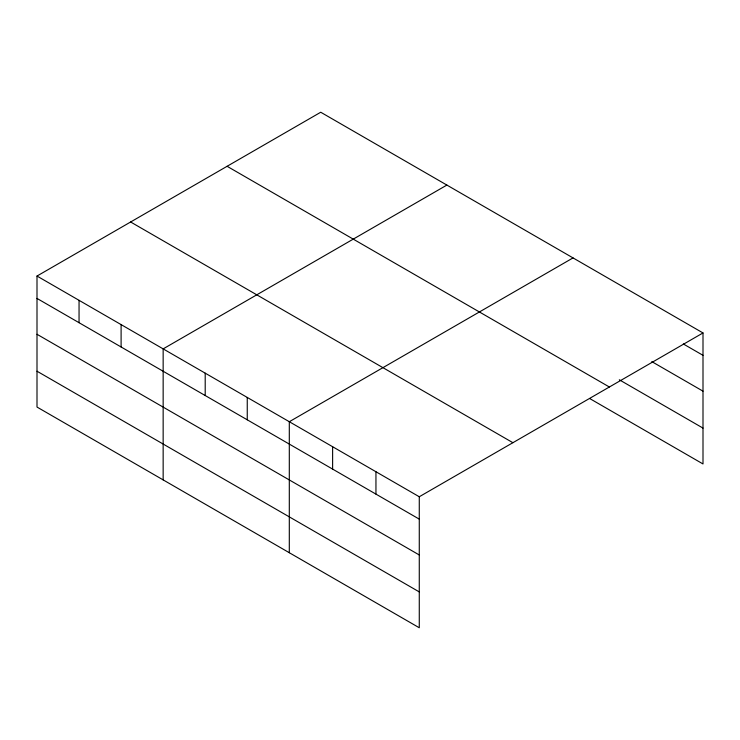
<?xml version="1.0" encoding="UTF-8"?>
<svg xmlns="http://www.w3.org/2000/svg" width="740" height="740" viewBox="0 0 740 740"><rect width="100%" height="100%" fill="white"/><g stroke="black" fill="none" stroke-linecap="round" stroke-linejoin="round"><path stroke-width="1.11" d="M589.771 398.573L703 463.952L703 332.945L320.725 112.24L37 276.048L37 407.055L419.275 627.76L419.275 496.753L37 276.048M446.877 185.074L163.151 348.882L163.151 479.89M573.028 257.909L289.303 421.717L289.303 552.725M419.275 496.753L703 332.945M683.307 343.952L703 355.32M651.801 361.61L703 391.164M619.306 379.777L703 428.099M227.097 166.297L609.371 387.002M130.629 221.991L512.903 442.696M37 298.424L419.275 519.129M37 334.276L419.275 554.972M37 371.212L419.275 591.908M375.948 471.741L375.948 494.116M332.621 446.729L332.621 469.105M247.253 397.436L247.253 419.811M205.202 373.154L205.202 395.539M121.101 324.601L121.101 346.977M79.05 300.329L79.05 322.705"/></g></svg>
